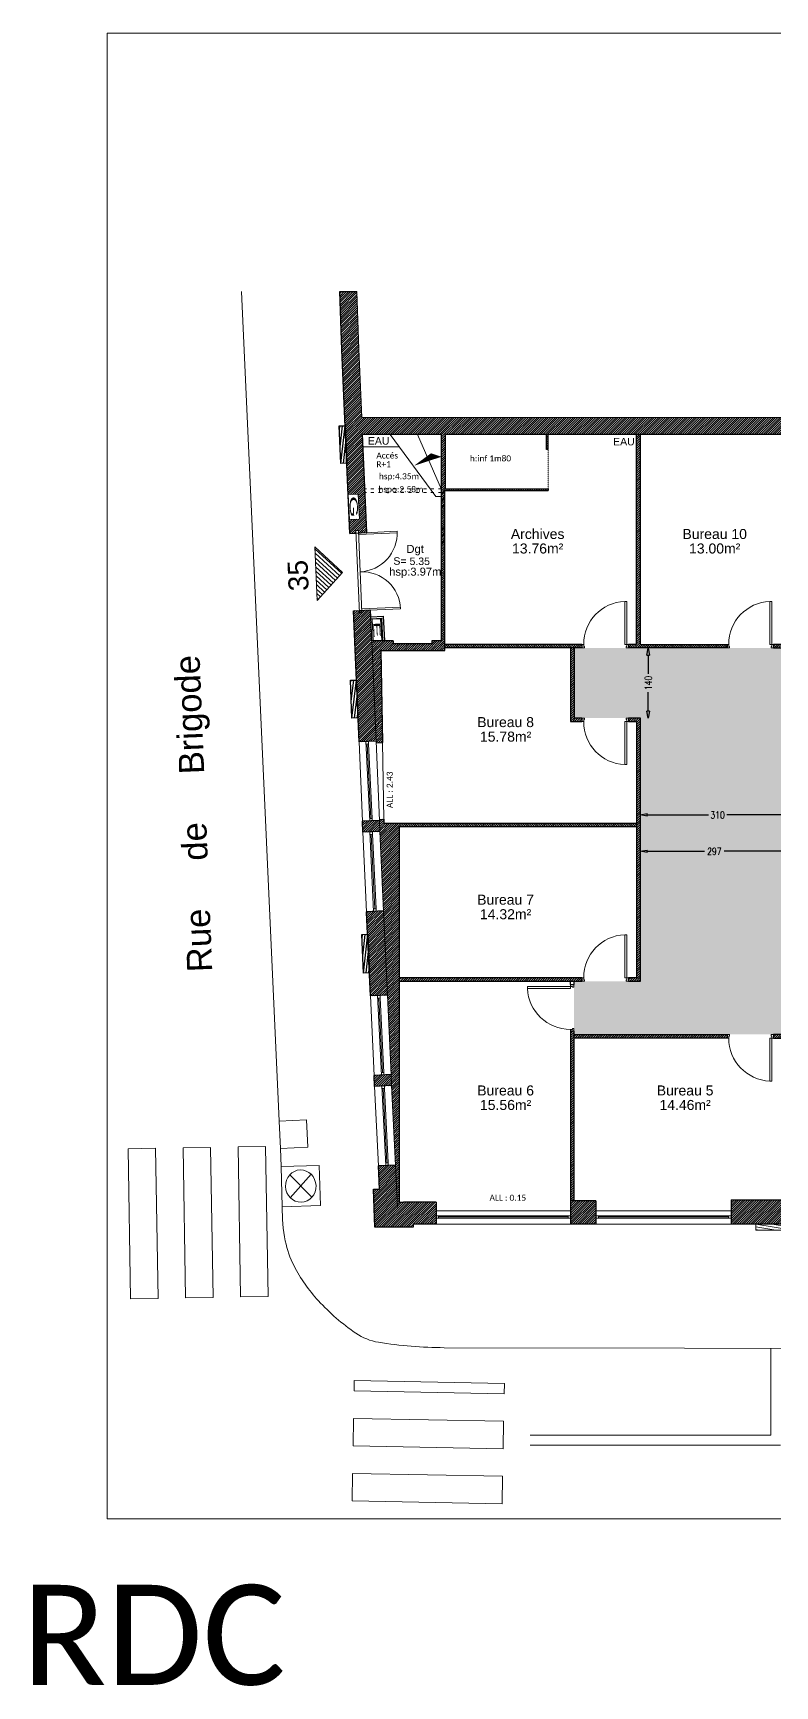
# Model space of a CAD drawing. Header units: millimetres. Extents: x -14819 to 43195, y -10328 to 20814.
# Drawn here: x 5923 to 7406, y -10328 to -7024 of the extents above; entities that cross this region are included whole.
import ezdxf
from ezdxf.enums import TextEntityAlignment as Align

# ---------------------------------------------------------------- set-up
doc = ezdxf.new("R2010")
doc.units = ezdxf.units.MM
doc.header["$PDMODE"] = 3
for name, pattern in [('ACAD_ISO03W100', [30, 12, -18]), ('Chemin', [0.5, 0.3, -0.2]), ('Cotation', [0.2, 0.1, -0.1])]:
    doc.linetypes.add(name, pattern=pattern)
for name, color, linetype, lineweight in [('01 - Gros Oeuvre', 7, 'Continuous', 25), ('05 - Menuiserie', 150, 'Continuous', 5), ('41 - Côtes Intérieures', 71, 'Continuous', 9), ('50 - Signes', 12, 'Continuous', 9), ('59 - TxT', 120, 'Continuous', 0), ('_cadre100', 7, 'Continuous', 15), ('_Texte', 7, 'Continuous', 15), ('BO_bordure', 7, 'Continuous', 13), ('Escalier', 8, 'Continuous', 18), ('Etiq_Affectation', 7, 'Continuous', 0), ('Etiq_Num_appart', 7, 'Continuous', 0), ('Etiq_Surface', 7, 'Continuous', 0), ('Etiq_Typologie', 7, 'Continuous', 0), ('Etiquette', 7, 'Continuous', 13), ('hauteur inf1.8m', 11, 'Continuous', 0), ('MA_assainissement', 30, 'Continuous', 13), ('ME_electricite', 1, 'Continuous', 13), ('Menuiserie_cps', 7, 'Continuous', 15), ('MG_gaz', 40, 'Continuous', 13), ('MR_topo', 7, 'Continuous', 5), ('MSH_signalisation-horizontale', 7, 'Continuous', 9), ('Mur_coupe', 7, 'Continuous', 25), ('Mur_projeté', 8, 'ACAD_ISO03W100', 18), ('Mur_vu', 8, 'Continuous', 18), ('MW_eau', 5, 'Continuous', 13)]:
    doc.layers.add(name, color=color, linetype=linetype, lineweight=lineweight)
doc.layers.add('10 - Hachures', color=7, linetype='Continuous', lineweight=18, true_color=0x646464)
doc.layers.add('90 - Pantone 01', color=7, linetype='Continuous', lineweight=0, true_color=0xefecd6, transparency=0.5)
for name, color, linetype, lineweight, plot in [('_mur_fantome', 2, 'Continuous', 0, False), ('Etiq_Adresse', 7, 'Continuous', 0, False), ('Etiq_Mesure_ou_non', 7, 'Continuous', 0, False), ('Menuiserie_seuil', 8, 'Continuous', 9, False)]:
    doc.layers.add(name, color=color, linetype=linetype, lineweight=lineweight, plot=plot)
doc.styles.add('Arial 1.0', font='arial.ttf', dxfattribs={"width": 0.99, "height": 0.2})
doc.styles.add('CR_Cot', font='simplex.shx', dxfattribs={"width": 0.8})
doc.styles.add('Legend', font='calibri.ttf')
doc.styles.add('NUV', font='arial.ttf')
doc.styles.get("Standard").update_dxf_attribs({"font": 'arial.ttf'})
doc.styles.add('Stylbloc-bdu', font='sanss___.ttf')
doc.dimstyles.get("Standard").update_dxf_attribs({"dimtxt": 14, "dimasz": 14, "dimexe": 0.18, "dimexo": 0.0625, "dimgap": 5, "dimtad": 0, "dimtoh": 1, "dimdec": 0, "dimzin": 0, "dimdsep": 46, "dimtxsty": 'CR_Cot', "dimblk": 'CLOSEDBLANK', "dimcen": 0, "dimse1": 1, "dimse2": 1, "dimadec": 0, "dimazin": 0, "dimtfac": 1, "dimtdec": 0, "dimtofl": 0, "dimtmove": 0, "dimatfit": 3, "dimfxl": 1, "dimtolj": 1, "dimtzin": 0, "dimarcsym": 0})
pattern_1 = [(45, (0, -10000), (-2.245064, 2.245064), [])]

# ---------------------------------------------------------------- blocks, each defined once
blk = doc.blocks.new('Hv8')
for p, q in [((-0.5, 0.398), (-0.398, 0.5)), ((-0.5, -0.051), (0.051, 0.5)), ((-0.5, -0.5), (0.5, 0.5)), ((-0.051, -0.5), (0.5, 0.051)), ((0.398, -0.5), (0.5, -0.398))]:
    blk.add_line(p, q)
blk.add_lwpolyline([(-0.5, -0.5), (0.5, -0.5), (0.5, 0.5), (-0.5, 0.5)], close=True)
blk = doc.blocks.new('Ha9')
blk.add_lwpolyline([(-0.5, 0.5), (-0.5, -0.5), (0.5, -0.5), (0.5, 0.5)], close=True)
at = {"flags": 128}
for points in [[(-0.283, 0.283), (0.283, -0.283)], [(0.283, 0.283), (-0.283, -0.283)]]:
    blk.add_lwpolyline(points, dxfattribs=at)
blk.add_circle((0, 0), 0.4)
blk = doc.blocks.new('Ha5')
blk.add_lwpolyline([(-0.5, -0.5), (0.5, -0.5), (0.5, 0.5), (-0.5, 0.5)], close=True)
blk = doc.blocks.new('Fenetre_269')
blk.add_lwpolyline([(0.05, 0.05), (0.05, 0), (0, 0), (0, 0.05), (2.69, 0.05), (2.69, 0), (2.64, 0), (2.64, 0.05), (2.64, 0.025), (0.05, 0.025), (0.05, 0), (2.64, 0)])
blk = doc.blocks.new('Fenetre_159')
blk.add_lwpolyline([(0.05, 0.05), (0.05, 0), (0, 0), (0, 0.05), (1.59, 0.05), (1.59, 0), (1.54, 0), (1.54, 0.05), (1.54, 0.025), (0.05, 0.025), (0.05, 0), (1.54, 0)])
blk = doc.blocks.new('Porte_Double_155')
at = {"layer": 'Menuiserie_cps', "color": 1, "lineweight": 9}
for points in [[(0, 0), (0, 0.775), (0.03, 0.775), (0.03, 0)], [(1.55, 0), (1.55, 0.775), (1.52, 0.775), (1.52, 0)]]:
    blk.add_lwpolyline(points, close=True, dxfattribs=at)
at = {"layer": 'Menuiserie_cps', "lineweight": 9}
for centre, start, end in [((0, 0), 0, 90), ((1.55, 0), 90, 180)]:
    blk.add_arc(centre, 0.775, start, end, dxfattribs=at)
at = {"layer": 'Menuiserie_seuil'}
blk.add_lwpolyline([(-0.05, 0), (1.6, 0), (1.6, -0.05), (-0.05, -0.05)], close=True, dxfattribs=at)
blk = doc.blocks.new('Hg4')
blk.add_lwpolyline([(-0.5, -0.5), (0.5, -0.5), (0.5, 0.5), (-0.5, 0.5)], close=True)
at = {"style": 'Stylbloc-bdu'}
blk.add_text('G', height=0.8, dxfattribs=at).set_placement((0, 0), align=Align.MIDDLE_CENTER)
blk = doc.blocks.new('He4')
blk.add_lwpolyline([(-0.5, -0.5), (0.5, -0.5), (0.5, 0.5), (-0.5, 0.5)], close=True)
at = {"style": 'Stylbloc-bdu'}
blk.add_text('E', height=0.8, dxfattribs=at).set_placement((0, 0), align=Align.MIDDLE_CENTER)
blk = doc.blocks.new('Etiquette_Copro')
at = {"layer": 'Etiq_Adresse'}
blk.add_attdef('ADRESSE', text='', height=0.16, rotation=0.0292, dxfattribs=at).set_placement((0.047, -0.725), align=Align.CENTER)
at = {"layer": 'Etiq_Affectation'}
blk.add_attdef('AFFECTATION', text='', height=0.16, rotation=0.0292, dxfattribs=at).set_placement((0.044, -0.07), align=Align.CENTER)
at = {"layer": 'Etiq_Mesure_ou_non'}
blk.add_attdef('MESURE', text='', height=0.16, rotation=0.0292, dxfattribs=at).set_placement((0.043, 0.616), align=Align.CENTER)
at = {"layer": 'Etiq_Num_appart'}
blk.add_attdef('NUMERO_APPARTEMENT', text='', height=0.16, rotation=0.0292, dxfattribs=at).set_placement((0.047, -0.525), align=Align.CENTER)
at = {"layer": 'Etiq_Surface'}
blk.add_text('S=', height=0.15, rotation=0.0292, dxfattribs=at).set_placement((-0.391, -0.307))
blk.add_attdef('SURFACE', text='', height=0.15, rotation=0.0292, dxfattribs=at).set_placement((-0.068, -0.358), align=Align.BOTTOM_LEFT)
at = {"layer": 'Etiq_Typologie'}
blk.add_attdef('TYPOLOGIE', text='', height=0.16, rotation=0.0292, dxfattribs=at).set_placement((0.047, -0.925), align=Align.CENTER)
blk = doc.blocks.new('A$C3ab45c8f')
at = {"layer": '05 - Menuiserie', "linetype": 'Continuous'}
for points in [[(38.8, 7), (43, 7), (43, 93), (38.8, 93), (38.8, 7)], [(-46.5, 0), (-41.5, 0), (-41.5, 3), (-43, 3), (-43, 7), (-46.5, 7), (-46.5, 0)], [(46.5, 0), (41.5, 0), (41.5, 3), (43, 3), (43, 7), (46.5, 7), (46.5, 0)]]:
    blk.add_lwpolyline(points, dxfattribs=at)
at = {"layer": '50 - Signes', "color": 64, "linetype": 'Continuous'}
blk.add_arc((42.7, 7.4), 85.7, 92.5887, 180.254, dxfattribs=at)
blk = doc.blocks.new('_ClosedBlank')
at = {"color": 0, "linetype": 'ByBlock', "lineweight": -2}
for p, q in [((-1, 0.17), (0, 0)), ((-1, 0.17), (-1, -0.17)), ((0, 0), (-1, -0.17))]:
    blk.add_line(p, q, dxfattribs=at)
blk = doc.blocks.new('*D497')
at = {"layer": '41 - Côtes Intérieures', "color": 0, "lineweight": -2, "transparency": 16777216}
for p, q in [((7152.5, -8267.6), (7152.5, -8305.2)), ((7152.5, -8379.5), (7152.5, -8341.9))]:
    blk.add_line(p, q, dxfattribs=at)
at = {"layer": 'Defpoints', "color": 0, "transparency": 16777216}
for p in [(7167.9, -8253.6), (7136.4, -8393.5), (7152.5, -8393.5)]:
    blk.add_point(p, dxfattribs=at)
at = {"layer": '41 - Côtes Intérieures', "color": 0, "lineweight": -2, "transparency": 16777216, "xscale": 14, "yscale": 14, "zscale": 14}
for p, rotation in [((7152.5, -8253.6), 90), ((7152.5, -8393.5), 270)]:
    blk.add_blockref('_ClosedBlank', p, dxfattribs=dict(at, rotation=rotation))
at = {"layer": '41 - Côtes Intérieures', "color": 0, "transparency": 16777216, "insert": (7152.5, -8323.5), "char_height": 14, "attachment_point": 5, "rotation": 90, "style": 'CR_Cot'}
blk.add_mtext('\\A1;140', dxfattribs=at)
blk = doc.blocks.new('*D500')
at = {"layer": '41 - Côtes Intérieures', "color": 0, "lineweight": -2, "transparency": 16777216}
for p, q in [((7150.4, -8659.9), (7265.3, -8659.9)), ((7419.1, -8659.9), (7304.1, -8659.9))]:
    blk.add_line(p, q, dxfattribs=at)
at = {"layer": 'Defpoints', "color": 0, "transparency": 16777216}
for p in [(7136.4, -8646.3), (7433.1, -8646.3), (7136.4, -8659.9)]:
    blk.add_point(p, dxfattribs=at)
at = {"layer": '41 - Côtes Intérieures', "color": 0, "lineweight": -2, "transparency": 16777216, "xscale": 14, "yscale": 14, "zscale": 14, "rotation": 180}
blk.add_blockref('_ClosedBlank', (7136.4, -8659.9), dxfattribs=at)
at = {"layer": '41 - Côtes Intérieures', "color": 0, "lineweight": -2, "transparency": 16777216, "xscale": 14, "yscale": 14, "zscale": 14}
blk.add_blockref('_ClosedBlank', (7433.1, -8659.9), dxfattribs=at)
at = {"layer": '41 - Côtes Intérieures', "color": 0, "transparency": 16777216, "insert": (7284.7, -8659.9), "char_height": 14, "attachment_point": 5, "style": 'CR_Cot'}
blk.add_mtext('\\A1;297', dxfattribs=at)
blk = doc.blocks.new('*D501')
at = {"layer": '41 - Côtes Intérieures', "color": 0, "lineweight": -2, "transparency": 16777216}
for p, q in [((7150.4, -8587.1), (7272.9, -8587.1)), ((7432.1, -8587.1), (7309.6, -8587.1))]:
    blk.add_line(p, q, dxfattribs=at)
at = {"layer": 'Defpoints', "color": 0, "transparency": 16777216}
for p in [(7136.4, -8587.1), (7136.4, -8599.5), (7446.1, -8599.5)]:
    blk.add_point(p, dxfattribs=at)
at = {"layer": '41 - Côtes Intérieures', "color": 0, "lineweight": -2, "transparency": 16777216, "xscale": 14, "yscale": 14, "zscale": 14, "rotation": 180}
blk.add_blockref('_ClosedBlank', (7136.4, -8587.1), dxfattribs=at)
at = {"layer": '41 - Côtes Intérieures', "color": 0, "lineweight": -2, "transparency": 16777216, "xscale": 14, "yscale": 14, "zscale": 14}
blk.add_blockref('_ClosedBlank', (7446.1, -8587.1), dxfattribs=at)
at = {"layer": '41 - Côtes Intérieures', "color": 0, "transparency": 16777216, "insert": (7291.2, -8587.1), "char_height": 14, "attachment_point": 5, "style": 'CR_Cot'}
blk.add_mtext('\\A1;310', dxfattribs=at)
blk = doc.blocks.new('A$C1CFF74B6')
at = {"layer": '50 - Signes', "linetype": 'Continuous', "transparency": 33554687}
h = blk.add_hatch(dxfattribs=at)
h.set_pattern_fill('ANSI31', color=256)
h.set_pattern_definition([(45, (-8269.608, -2297.6024), (-2.245064, 2.245064), [])])
h.paths.add_polyline_path([(26.75, 26.75), (0, 0), (53.5, 0)])
at = {"layer": '50 - Signes', "linetype": 'Continuous'}
for points in [[(53.5, 0), (26.75, 26.75), (0, 0)], [(0, 0), (53.5, 0)]]:
    blk.add_lwpolyline(points, dxfattribs=at)

msp = doc.modelspace()

# ---------------------------------------------------------------- hatches: boundary and pattern name
at = {"layer": '10 - Hachures', "lineweight": 18}
h = msp.add_hatch(dxfattribs=at)
h.set_pattern_fill('ANSI31', color=256)
h.set_pattern_definition(pattern_1)
h.paths.add_polyline_path([(9250.44, -7792.48), (6580.31, -7792.48), (6574.3, -7656.41), (6570.47, -7541.02), (6536.46, -7541.02), (6540.32, -7657.72), (6553.09, -7946.89), (6573.07, -7945.99), (6575.32, -7995.94), (6555.3, -7996.84), (6556.52, -8024.48), (6568.51, -8023.95), (6568.29, -8018.96), (6573.28, -8018.74), (6573.5, -8023.73), (6590.48, -8022.98), (6581.81, -7826.48), (6739.44, -7826.48), (6739.44, -8045.48), (6739.44, -8239.48), (6719.99, -8239.48), (6719.99, -8245.48), (6642.99, -8245.48), (6642.99, -8239.48), (6599.99, -8239.48), (6608.64, -8439.63), (6608.8, -8443.33), (6621.24, -8442.79), (6621.24, -8442.79), (6618.09, -8258.48), (6746.44, -8258.48), (6746.44, -8045.48), (6746.44, -7938.48), (6952.44, -7938.48), (6952.44, -7935.48), (6747.44, -7935.48), (6747.44, -7826.48), (6949.44, -7826.48), (6949.44, -7856.48), (6952.44, -7856.48), (6952.44, -7826.48), (7446.09, -7826.48), (7446.09, -7896.23), (7483.09, -7896.23), (7483.09, -7826.48), (7678.44, -7826.48), (7678.44, -7896.23), (7705.44, -7896.23), (7705.44, -7826.48), (8681.44, -7826.48), (8681.44, -8452.48), (8705.44, -8452.48), (8705.44, -8377.48), (8735.46, -8377.48), (8735.46, -8362.48), (8730.46, -8362.48), (8730.46, -8357.48), (8705.44, -8357.48), (8705.44, -7826.48), (8903.46, -7826.48), (8903.46, -7831.48), (8953.46, -7831.48), (8953.46, -7826.48), (8967.44, -7826.48), (9230.44, -7826.48), (9230.44, -8357.48), (8978.44, -8357.48), (8873.46, -8357.48), (8873.46, -8362.48), (8868.46, -8362.48), (8868.46, -8377.48), (9230.44, -8377.48), (9230.44, -8904.37), (9250.44, -8904.42), (9250.44, -8850.42), (9556.46, -8850.42), (9556.46, -9285.42), (9667.46, -9285.42), (9667.46, -9371.52), (9543.96, -9371.52), (9543.96, -9405.34), (10129.83, -9404.79), (10129.83, -9371.52), (9687.46, -9371.52), (9687.46, -9265.42), (9576.46, -9265.42), (9576.46, -8830.42), (9250.44, -8830.42), (9250.44, -7826.48)])
h = msp.add_hatch(dxfattribs=at)
h.set_pattern_fill('ANSI31', color=256)
h.set_pattern_definition(pattern_1)
h.paths.add_polyline_path([(7020.22, -8912.7), (6655.09, -8912.7), (6655.09, -8919.9), (7020.22, -8919.9)])
h.paths.add_polyline_path([(7136.36, -8393.48), (7129.16, -8393.48), (7113.22, -8393.48), (7113.22, -8400.68), (7129.16, -8400.68), (7129.16, -8912.7), (7113.22, -8912.7), (7113.22, -8919.9), (7136.38, -8919.9)])
h.paths.add_polyline_path([(7448.08, -8456.78), (7448.04, -8412.18), (7424.04, -8412.2), (7424.08, -8456.8)], flags=9)
h.paths.add_polyline_path([(7564.88, -8340.32), (7564.88, -8306.66), (7543.88, -8306.66), (7543.88, -8340.32)], flags=9)
h.paths.add_polyline_path([(7564.88, -8912.34), (7564.88, -8878.68), (7543.88, -8878.68), (7543.88, -8912.34)], flags=9)
h.paths.add_polyline_path([(7428.14, -8912.4), (7428.14, -8878.74), (7407.14, -8878.74), (7407.14, -8912.4)], flags=9)
h.paths.add_polyline_path([(7162.99, -8340.37), (7162.99, -8306.71), (7141.99, -8306.71), (7141.99, -8340.37)], flags=9)
h.paths.add_polyline_path([(8378.59, -8297.94), (8378.59, -8262.14), (8357.59, -8262.14), (8357.59, -8297.94)], flags=9)
h.paths.add_polyline_path([(7266.83, -8670.36), (7302.63, -8670.36), (7302.63, -8649.36), (7266.83, -8649.36)], flags=9)
h.paths.add_polyline_path([(7274.4, -8597.64), (7308.06, -8597.64), (7308.06, -8576.64), (7274.4, -8576.64)], flags=9)
h.paths.add_polyline_path([(9220.96, -8545.71), (9231.34, -8545.71), (9231.34, -8533.71), (9220.96, -8533.71)], flags=9)
h.paths.add_polyline_path([(9220.92, -8573.84), (9231.4, -8573.84), (9231.4, -8561.55), (9220.92, -8561.55)], flags=9)
h.paths.add_polyline_path([(9220.98, -8601.81), (9231.4, -8601.81), (9231.4, -8589.69), (9220.98, -8589.69)], flags=9)
h.paths.add_polyline_path([(9220.99, -8629.72), (9231.39, -8629.72), (9231.39, -8617.66), (9220.99, -8617.66)], flags=9)
h.paths.add_polyline_path([(9220.93, -8657.84), (9231.42, -8657.84), (9231.42, -8645.54), (9220.93, -8645.54)], flags=9)
h.paths.add_polyline_path([(9220.98, -8685.69), (9231.4, -8685.69), (9231.4, -8673.57), (9220.98, -8673.57)], flags=9)
h.paths.add_polyline_path([(9220.99, -8713.68), (9231.39, -8713.68), (9231.39, -8701.65), (9220.99, -8701.65)], flags=9)
h.paths.add_polyline_path([(9350.87, -9182.46), (9463.58, -9182.46), (9463.58, -9151.83), (9350.87, -9151.83)], flags=9)
h.paths.add_polyline_path([(9360.96, -9153.45), (9453.49, -9153.45), (9453.49, -9122.8), (9360.96, -9122.8)], flags=9)
h.paths.add_polyline_path([(6875.28, -8070.09), (6987.99, -8070.09), (6987.99, -8039.44), (6875.28, -8039.44)], flags=9)
h.paths.add_polyline_path([(6872.97, -8041.04), (6990.31, -8041.04), (6990.31, -8010.55), (6872.97, -8010.55)], flags=9)
h.paths.add_polyline_path([(8790.98, -8965.54), (8887.98, -8965.54), (8887.98, -8935.42), (8790.98, -8935.42)], flags=9)
h.paths.add_polyline_path([(8782.5, -8943.9), (8896.46, -8943.9), (8896.46, -8904.91), (8782.5, -8904.91)], flags=9)
h.paths.add_polyline_path([(9356.4, -9541.86), (9469.64, -9541.86), (9469.64, -9459.43), (9356.4, -9459.43)], flags=9)
h.paths.add_polyline_path([(7532.18, -8099.4), (7629.35, -8099.4), (7629.35, -8068.76), (7532.18, -8068.76)], flags=9)
h.paths.add_polyline_path([(7542.92, -8070.36), (7616.77, -8070.36), (7616.77, -8039.87), (7542.92, -8039.87)], flags=9)
h.paths.add_polyline_path([(8913.05, -8099.41), (9025.77, -8099.41), (9025.77, -8068.76), (8913.05, -8068.76)], flags=9)
h.paths.add_polyline_path([(8874.59, -8070.46), (9064.23, -8070.46), (9064.23, -8039.44), (8874.59, -8039.44)], flags=9)
h.paths.add_polyline_path([(9037.45, -9182.48), (9150.16, -9182.48), (9150.16, -9151.83), (9037.45, -9151.83)], flags=9)
h.paths.add_polyline_path([(9043.67, -9153.43), (9143.94, -9153.43), (9143.94, -9122.93), (9043.67, -9122.93)], flags=9)
h.paths.add_polyline_path([(8354.43, -8099.4), (8467.14, -8099.4), (8467.14, -8068.76), (8354.43, -8068.76)], flags=9)
h.paths.add_polyline_path([(8343.49, -8070.46), (8478.07, -8070.46), (8478.07, -8039.44), (8343.49, -8039.44)], flags=9)
h.paths.add_polyline_path([(7229.06, -8070.09), (7341.78, -8070.09), (7341.78, -8039.44), (7229.06, -8039.44)], flags=9)
h.paths.add_polyline_path([(7215.84, -8041.07), (7354.99, -8041.07), (7354.99, -8010.44), (7215.84, -8010.44)], flags=9)
h.paths.add_polyline_path([(7864.34, -8070.09), (7977.06, -8070.09), (7977.06, -8039.44), (7864.34, -8039.44)], flags=9)
h.paths.add_polyline_path([(7851.13, -8041.06), (7990.27, -8041.06), (7990.27, -8010.44), (7851.13, -8010.44)], flags=9)
h.paths.add_polyline_path([(6811.25, -9182.46), (6923.95, -9182.46), (6923.95, -9151.83), (6811.25, -9151.83)], flags=9)
h.paths.add_polyline_path([(6805.8, -9153.46), (6929.4, -9153.46), (6929.4, -9122.83), (6805.8, -9122.83)], flags=9)
h.paths.add_polyline_path([(7169.91, -9182.46), (7282.61, -9182.46), (7282.61, -9151.83), (7169.91, -9151.83)], flags=9)
h.paths.add_polyline_path([(7164.48, -9153.44), (7288.04, -9153.44), (7288.04, -9122.93), (7164.48, -9122.93)], flags=9)
h.paths.add_polyline_path([(6811.15, -8801.15), (6923.86, -8801.15), (6923.86, -8770.49), (6811.15, -8770.49)], flags=9)
h.paths.add_polyline_path([(6805.73, -8772.09), (6929.29, -8772.09), (6929.29, -8741.6), (6805.73, -8741.6)], flags=9)
h.paths.add_polyline_path([(6811.25, -8446.13), (6923.95, -8446.13), (6923.95, -8415.49), (6811.25, -8415.49)], flags=9)
h.paths.add_polyline_path([(6805.8, -8417.13), (6929.4, -8417.13), (6929.4, -8386.49), (6805.8, -8386.49)], flags=9)
h.paths.add_polyline_path([(7559.13, -8635.41), (7671.84, -8635.41), (7671.84, -8604.75), (7559.13, -8604.75)], flags=9)
h.paths.add_polyline_path([(7545.92, -8606.37), (7685.06, -8606.37), (7685.06, -8575.76), (7545.92, -8575.76)], flags=9)
h.paths.add_polyline_path([(7891.06, -8635.41), (8003.77, -8635.41), (8003.77, -8604.75), (7891.06, -8604.75)], flags=9)
h.paths.add_polyline_path([(7877.84, -8606.41), (8016.99, -8606.41), (8016.99, -8575.75), (7877.84, -8575.75)], flags=9)
h.paths.add_polyline_path([(8228.48, -8635.41), (8341.19, -8635.41), (8341.19, -8604.75), (8228.48, -8604.75)], flags=9)
h.paths.add_polyline_path([(8223.03, -8606.39), (8346.64, -8606.39), (8346.64, -8575.76), (8223.03, -8575.76)], flags=9)
h.paths.add_polyline_path([(7605.49, -9182.48), (7718.2, -9182.48), (7718.2, -9151.83), (7605.49, -9151.83)], flags=9)
h.paths.add_polyline_path([(7600.06, -9153.43), (7723.62, -9153.43), (7723.62, -9122.93), (7600.06, -9122.93)], flags=9)
h.paths.add_polyline_path([(7953.49, -9182.48), (8066.21, -9182.48), (8066.21, -9151.83), (7953.49, -9151.83)], flags=9)
h.paths.add_polyline_path([(7948.04, -9153.48), (8071.66, -9153.48), (8071.66, -9122.83), (7948.04, -9122.83)], flags=9)
h.paths.add_polyline_path([(8335.41, -9182.48), (8448.13, -9182.48), (8448.13, -9151.83), (8335.41, -9151.83)], flags=9)
h.paths.add_polyline_path([(8329.97, -9153.45), (8453.57, -9153.45), (8453.57, -9122.83), (8329.97, -9122.83)], flags=9)
h.paths.add_polyline_path([(8678.05, -9182.48), (8790.77, -9182.48), (8790.77, -9151.83), (8678.05, -9151.83)], flags=9)
h.paths.add_polyline_path([(8672.61, -9153.45), (8796.21, -9153.45), (8796.21, -9122.83), (8672.61, -9122.83)], flags=9)
h.paths.add_polyline_path([(6606.27, -7895.15), (6641.57, -7895.15), (6641.57, -7877.02), (6606.27, -7877.02)], flags=9)
h.paths.add_polyline_path([(6606.01, -7878.19), (6656.3, -7878.19), (6656.3, -7858.52), (6606.01, -7858.52)], flags=9)
h.paths.add_polyline_path([(6610.41, -7923.73), (6699.46, -7923.73), (6699.46, -7899.41), (6610.41, -7899.41)], flags=9)
h.paths.add_polyline_path([(6609.43, -7949.69), (6708.44, -7949.69), (6708.44, -7925.36), (6609.43, -7925.36)], flags=9)
h.paths.add_polyline_path([(6588.52, -7851.06), (6639.24, -7851.06), (6639.24, -7828.17), (6588.52, -7828.17)], flags=9)
h.paths.add_polyline_path([(9097.49, -8435.55), (9208.82, -8435.55), (9208.82, -8415.87), (9097.49, -8415.87)], flags=9)
h.paths.add_polyline_path([(9096.7, -8418.03), (9186.34, -8418.03), (9186.34, -8393.56), (9096.7, -8393.56)], flags=9)
h.paths.add_polyline_path([(9131.42, -8466.81), (9195.29, -8466.81), (9195.29, -8447.26), (9131.42, -8447.26)], flags=9)
h.paths.add_polyline_path([(6645.13, -8576.64), (6645.13, -8496.54), (6626.69, -8496.54), (6626.69, -8576.64)], flags=9)
h.paths.add_polyline_path([(6832.38, -9361.8), (6912.49, -9361.8), (6912.49, -9343.36), (6832.38, -9343.36)], flags=9)
h.paths.add_polyline_path([(7078.63, -7852.56), (7129.34, -7852.56), (7129.34, -7829.67), (7078.63, -7829.67)], flags=9)
h.paths.add_polyline_path([(6792.97, -7883.98), (6882.67, -7883.98), (6882.67, -7864.33), (6792.97, -7864.33)], flags=9)
h.paths.add_polyline_path([(7610.05, -8205.98), (7680.77, -8205.98), (7680.77, -8185.5), (7610.05, -8185.5)], flags=9)
h.paths.add_polyline_path([(8724.16, -9027.48), (8813.21, -9027.48), (8813.21, -9003.15), (8724.16, -9003.15)], flags=9)
h.paths.add_polyline_path([(8313.78, -7865.31), (8384.49, -7865.31), (8384.49, -7844.83), (8313.78, -7844.83)], flags=9)
h.paths.add_polyline_path([(8985.31, -8464.8), (9075.01, -8464.8), (9075.01, -8445.15), (8985.31, -8445.15)], flags=9)
h.paths.add_polyline_path([(8925.13, -8807.73), (9014.17, -8807.73), (9014.17, -8783.41), (8925.13, -8783.41)], flags=9)
h.paths.add_polyline_path([(8813.77, -8897.95), (8912.78, -8897.95), (8912.78, -8873.62), (8813.77, -8873.62)], flags=9)
h.paths.add_polyline_path([(9032.79, -8885.44), (9131.8, -8885.44), (9131.8, -8861.11), (9032.79, -8861.11)], flags=9)
h.paths.add_polyline_path([(8969.23, -9023.73), (8969.23, -8924.72), (8944.9, -8924.72), (8944.9, -9023.73)], flags=9)
h.paths.add_polyline_path([(8333.2, -9337.83), (8448.41, -9337.83), (8448.41, -9318.28), (8333.2, -9318.28)], flags=9)
h.paths.add_polyline_path([(7699.93, -9337.83), (7815.14, -9337.83), (7815.14, -9318.28), (7699.93, -9318.28)], flags=9)
h.paths.add_polyline_path([(8449.93, -9384.17), (8530.04, -9384.17), (8530.04, -9365.73), (8449.93, -9365.73)], flags=9)
h.paths.add_polyline_path([(7827.89, -9384.17), (7907.99, -9384.17), (7907.99, -9365.73), (7827.89, -9365.73)], flags=9)
h.paths.add_polyline_path([(7534.31, -9359.72), (7614.42, -9359.72), (7614.42, -9341.28), (7534.31, -9341.28)], flags=9)
h.paths.add_polyline_path([(9163.01, -8154.2), (9233.72, -8154.2), (9233.72, -8133.72), (9163.01, -8133.72)], flags=9)
h.paths.add_polyline_path([(8714.49, -7865.31), (8785.2, -7865.31), (8785.2, -7844.83), (8714.49, -7844.83)], flags=9)
h.paths.add_polyline_path([(6269.85, -8917.34), (6243.14, -8258.63), (6140.19, -8262.81), (6166.9, -8921.51)], flags=9)
h.paths.add_polyline_path([(7787.99, -9808.29), (8493.33, -9808.29), (8493.33, -9705.25), (7787.99, -9705.25)], flags=9)
h = msp.add_hatch(dxfattribs=at)
h.set_pattern_fill('ANSI31', color=256)
h.set_pattern_definition(pattern_1)
h.paths.add_polyline_path([(7004.29, -8253.48), (6997.09, -8253.48), (6997.09, -8400.68), (7020.22, -8400.68), (7020.22, -8393.48), (7004.29, -8393.48)])
h.paths.add_polyline_path([(7020.22, -8246.28), (6746.44, -8246.28), (6746.44, -8253.48), (7020.22, -8253.48)])
h.paths.add_polyline_path([(7310.09, -8246.28), (7136.36, -8246.28), (7136.36, -7826.48), (7129.16, -7826.48), (7129.16, -8246.28), (7113.22, -8246.28), (7113.22, -8253.48), (7310.09, -8253.48)])
h.paths.add_polyline_path([(7446.09, -8246.28), (7403.09, -8246.28), (7403.09, -8253.48), (7446.09, -8253.48)])
at = {"layer": '10 - Hachures'}
h = msp.add_hatch(dxfattribs=at)
h.set_pattern_fill('_USER', color=256, scale=10, angle=45, pattern_type=0)
h.set_pattern_definition([(45, (-24368.971, -17925.721), (-7.0710678, 7.0710678), [])])
h.paths.add_polyline_path([(6746.44, -7938.48), (6739.44, -7938.48), (6739.44, -8045.48), (6746.44, -8045.48)])
at = {"layer": '10 - Hachures', "lineweight": 18}
h = msp.add_hatch(dxfattribs=at)
h.set_pattern_fill('ANSI31', color=256)
h.set_pattern_definition(pattern_1)
h.paths.add_polyline_path([(6599.99, -8239.48), (6597.31, -8177.57), (6597.3, -8177.29), (6563.34, -8179.04), (6574.67, -8441.1), (6608.64, -8439.63)])
h = msp.add_hatch(dxfattribs=at)
h.set_pattern_fill('ANSI31', color=256)
h.set_pattern_definition(pattern_1)
h.paths.add_polyline_path([(6615.5, -8598.51), (6581.53, -8599.98), (6582.48, -8621.96), (6616.45, -8620.49)])
h = msp.add_hatch(dxfattribs=at)
h.set_pattern_fill('ANSI31', color=256)
h.set_pattern_definition(pattern_1)
h.paths.add_polyline_path([(7129.16, -8603.48), (6624.09, -8603.48), (6623.95, -8595.76), (6615.4, -8596.13), (6615.5, -8598.51), (6616.45, -8620.49), (6623.31, -8779.24), (6631.29, -8947.61), (6638.83, -9106.46), (6639.87, -9128.43), (6647.4, -9287.16), (6630.41, -9287.86), (6627.91, -9287.98), (6627.91, -9287.96), (6613.42, -9288.56), (6615.63, -9335.09), (6603.63, -9335.45), (6605.91, -9411.62), (6682.54, -9411.62), (6682.55, -9405.48), (6728.59, -9405.48), (6728.59, -9361.48), (6717.59, -9361.48), (6663.59, -9361.48), (6655.09, -9361.48), (6655.09, -8610.68), (7129.16, -8610.68)])
h = msp.add_hatch(dxfattribs=at)
h.set_pattern_fill('ANSI31', color=256)
h.set_pattern_definition(pattern_1)
h.paths.add_polyline_path([(6623.31, -8779.24), (6589.34, -8780.71), (6589.42, -8782.6), (6597.32, -8949.01), (6631.29, -8947.61)])
h = msp.add_hatch(dxfattribs=at)
h.set_pattern_fill('ANSI31', color=256)
h.set_pattern_definition(pattern_1)
h.paths.add_polyline_path([(7491.44, -8965.51), (7433.09, -8965.51), (7433.09, -9356.48), (7318.09, -9356.48), (7318.09, -9405.48), (7360.99, -9405.48), (7487.77, -9405.48), (7553.44, -9405.48), (7553.44, -9367.48), (7491.44, -9367.48)])
h = msp.add_hatch(dxfattribs=at)
h.set_pattern_fill('ANSI31', color=256)
h.set_pattern_definition(pattern_1)
h.paths.add_polyline_path([(7004.29, -9019.4), (6997.09, -9019.4), (6997.09, -9358.48), (7004.29, -9358.48)])
h = msp.add_hatch(dxfattribs=at)
h.set_pattern_fill('ANSI31', color=256)
h.set_pattern_definition(pattern_1)
h.paths.add_polyline_path([(7310.09, -9025.9), (7004.29, -9025.9), (7004.29, -9033.4), (7310.09, -9033.4)])
h.paths.add_polyline_path([(7433.09, -9025.9), (7403.09, -9025.9), (7403.09, -9033.4), (7433.09, -9033.4)])
h = msp.add_hatch(dxfattribs=at)
h.set_pattern_fill('ANSI31', color=256)
h.set_pattern_definition(pattern_1)
h.paths.add_polyline_path([(6638.83, -9106.46), (6604.85, -9107.86), (6605.9, -9129.84), (6639.87, -9128.43)], flags=17)
h = msp.add_hatch(dxfattribs=at)
h.set_pattern_fill('ANSI31', color=256)
h.set_pattern_definition(pattern_1)
h.paths.add_polyline_path([(7048.09, -9358.48), (6997.09, -9358.48), (6997.09, -9405.48), (7048.09, -9405.48)])
at = {"layer": '90 - Pantone 01', "lineweight": 18}
h = msp.add_hatch(color=256, dxfattribs=at)
h.dxf.hatch_style = 1
h.paths.add_polyline_path([(7004.29, -9025.9), (7433.09, -9025.9), (7433.09, -8599.48), (7446.09, -8599.48), (7446.12, -8393.48), (7446.09, -8253.48), (7004.29, -8253.48), (7004.29, -8393.48), (7136.36, -8393.48), (7136.38, -8919.9), (7004.29, -8919.9)])

# ---------------------------------------------------------------- linework, layer by layer
at = {"layer": '01 - Gros Oeuvre'}
for points in [[(7129.16, -8246.28), (7129.16, -7826.48)], [(7136.36, -7826.48), (7136.36, -8246.28)], [(7020.22, -8246.28), (6746.44, -8246.28)], [(7020.22, -8253.48), (6746.44, -8253.48)], [(6997.09, -8253.48), (6997.09, -8400.68), (7020.22, -8400.68)], [(7004.29, -8253.48), (7004.29, -8393.48), (7020.22, -8393.48)], [(7020.22, -8246.28), (7020.22, -8253.48)], [(7129.16, -8246.28), (7113.22, -8246.28)], [(7136.36, -8246.28), (7310.09, -8246.28), (7310.09, -8253.48), (7113.22, -8253.48)], [(7113.22, -8246.28), (7113.22, -8253.48)], [(7020.22, -8393.48), (7020.22, -8400.68)], [(7113.22, -8393.48), (7113.22, -8400.68)], [(7113.22, -8393.48), (7129.16, -8393.48)], [(7129.16, -8393.48), (7136.36, -8393.48), (7136.38, -8919.9), (7113.22, -8919.9)], [(7113.22, -8400.68), (7129.16, -8400.68)], [(7129.16, -8400.68), (7129.16, -8912.7)], [(6624.09, -8603.48), (7129.16, -8603.48)], [(6655.09, -8610.68), (7129.16, -8610.68)], [(7020.22, -8912.7), (6655.09, -8912.7)], [(7020.22, -8919.9), (6655.09, -8919.9)], [(7020.22, -8912.7), (7020.22, -8919.9)], [(7129.16, -8912.7), (7113.22, -8912.7)], [(7113.22, -8912.7), (7113.22, -8919.9)]]:
    msp.add_lwpolyline(points, dxfattribs=at)
msp.add_lwpolyline([(7403.09, -8253.48), (7446.09, -8253.48), (7446.09, -8246.28), (7403.09, -8246.28)], close=True, dxfattribs=at)
for points, elevation in [([(6997.09, -8926.4), (7004.29, -8926.4), (7004.29, -8919.9)], -5.81), ([(6997.09, -8926.4), (6997.09, -8919.9)], -5.81), ([(7004.29, -9358.48), (7004.29, -9019.4), (6997.09, -9019.4), (6997.09, -9358.48)], -195)]:
    msp.add_lwpolyline(points, dxfattribs=dict(at, elevation=elevation))
at = {"layer": '01 - Gros Oeuvre', "elevation": -195}
for points in [[(7310.09, -9033.4), (7004.29, -9033.4), (7004.29, -9025.9), (7310.09, -9025.9)], [(7403.09, -9033.4), (7433.09, -9033.4), (7433.09, -9025.9), (7403.09, -9025.9)]]:
    msp.add_lwpolyline(points, close=True, dxfattribs=at)
at = {"layer": '05 - Menuiserie'}
msp.add_lwpolyline([(7053.09, -9388.48), (7053.09, -9393.48), (7048.09, -9393.48), (7048.09, -9388.48), (7318.09, -9388.48), (7318.09, -9393.48), (7313.09, -9393.48), (7313.09, -9388.48), (7313.09, -9390.98), (7053.09, -9390.98), (7053.09, -9393.48), (7313.09, -9393.48)], dxfattribs=at)
at = {"layer": '_cadre100', "flags": 128}
msp.add_lwpolyline([(6071.5, -9994.24), (10271.5, -9994.24), (10271.5, -7024.24), (6071.5, -7024.24)], close=True, dxfattribs=at)
at = {"layer": '_mur_fantome', "color": 2, "flags": 128}
msp.add_lwpolyline([(6580.31, -7792.48), (6574.3, -7656.41), (6570.47, -7541.02)], dxfattribs=at)
at = {"layer": '_mur_fantome', "flags": 128}
for points in [[(9250.44, -7792.48), (6580.31, -7792.48)], [(6608.64, -8439.63), (6599.99, -8239.48)], [(6616.45, -8620.49), (6615.5, -8598.51)], [(6631.29, -8947.61), (6623.31, -8779.24)], [(6639.87, -9128.43), (6638.83, -9106.46)], [(6651.39, -9371.48), (6647.4, -9287.16)]]:
    msp.add_lwpolyline(points, dxfattribs=at)
for points, elevation in [([(6608.64, -8439.63), (6615.5, -8598.51)], 11.13), ([(6623.31, -8779.24), (6616.45, -8620.49)], 11.13), ([(6638.83, -9106.46), (6631.29, -8947.61)], -5.54), ([(6639.87, -9128.43), (6647.4, -9287.16)], -5.54)]:
    msp.add_lwpolyline(points, dxfattribs=dict(at, elevation=elevation))
at = {"layer": 'BO_bordure', "flags": 128}
for points in [[(6414.96, -9199.25), (6339.9, -7541.02)], [(6419.07, -9289.89), (6417.45, -9254.2)]]:
    msp.add_lwpolyline(points, dxfattribs=at)
msp.add_lwpolyline([(10129.83, -9657.36), (10106.48, -9657.3), (6744.8, -9652.25, -0.0402847), (6613.58, -9641.46, -0.1099776), (6568.36, -9623.31, -0.0569679), (6493.58, -9558.45, -0.0662323), (6444.74, -9488.59, -0.0707264), (6427.37, -9438.97, -0.0539936), (6421.35, -9370.51)], format="xyb", dxfattribs=at)
at = {"layer": 'Escalier', "flags": 128}
for points in [[(6728.44, -7950.48), (6636.81, -7826.48)], [(6739.44, -7936.48), (6691.69, -7826.48)], [(6739.44, -7950.48), (6728.44, -7950.48)]]:
    msp.add_lwpolyline(points, dxfattribs=at)
msp.add_lwpolyline([(6683.68, -7889.92, 0, 0, 0), (6708.93, -7871.26, 20, 0, 0), (6739.44, -7871.26, 0, 0, 0)], format="xyseb", dxfattribs=at)
at = {"layer": 'hauteur inf1.8m', "linetype": 'Cotation', "ltscale": 4, "flags": 128}
msp.add_lwpolyline([(6952.44, -7856.48), (6952.44, -7935.48)], dxfattribs=at)
at = {"layer": 'MSH_signalisation-horizontale'}
for p, q in [((6388.05, -9250.04), (6333.06, -9250.96)), ((6333.06, -9250.96), (6338.08, -9550.91)), ((6393.07, -9549.99), (6388.05, -9250.04)), ((6168.08, -9253.72), (6113.09, -9254.64)), ((6113.09, -9254.64), (6118.11, -9554.6)), ((6173.1, -9553.68), (6168.08, -9253.72)), ((6278.06, -9251.88), (6223.07, -9252.8)), ((6223.07, -9252.8), (6228.09, -9552.76)), ((6283.09, -9551.83), (6278.06, -9251.88)), ((6118.11, -9554.6), (6173.1, -9553.68)), ((6228.09, -9552.76), (6283.09, -9551.83)), ((6338.08, -9550.91), (6393.07, -9549.99))]:
    msp.add_line(p, q, dxfattribs=at)
at = {"layer": 'MSH_signalisation-horizontale', "flags": 128}
for points in [[(7397.87, -9653.23), (7397.6, -9827.28), (6916.67, -9827.2)], [(7417.07, -9847.29), (6916.67, -9847.2)]]:
    msp.add_lwpolyline(points, dxfattribs=at)
at = {"layer": 'MSH_signalisation-horizontale'}
for points in [[(6864.67, -9744.32), (6865.06, -9723.57), (6565.11, -9718), (6564.73, -9738.75)], [(6862.63, -9854.3), (6863.65, -9799.31), (6563.7, -9793.74), (6562.68, -9848.73)], [(6860.59, -9964.28), (6861.61, -9909.29), (6561.66, -9903.72), (6560.64, -9958.71)]]:
    msp.add_lwpolyline(points, close=True, dxfattribs=at)
at = {"layer": 'Mur_coupe', "flags": 128}
for points in [[(6556.52, -8024.48), (6540.32, -7657.72), (6536.46, -7541.02)], [(6590.48, -8022.98), (6581.81, -7826.48)], [(6739.44, -7826.48), (6581.81, -7826.48)], [(6739.44, -8045.48), (6739.44, -7826.48)], [(6949.44, -7826.48), (6747.44, -7826.48)], [(6747.44, -7935.48), (6747.44, -7826.48)], [(6949.44, -7856.48), (6949.44, -7826.48)], [(6952.44, -7856.48), (6952.44, -7826.48)], [(7446.09, -7826.48), (6952.44, -7826.48)], [(6952.44, -7856.48), (6949.44, -7856.48)], [(6746.44, -8045.48), (6746.44, -7938.48)], [(6739.44, -8239.48), (6739.44, -8045.48)], [(6563.34, -8179.04), (6597.3, -8177.29)], [(6574.67, -8441.1), (6563.34, -8179.04)], [(6599.99, -8239.48), (6597.31, -8177.57), (6597.3, -8177.29)], [(6597.9, -8191.28), (6623.87, -8189.95)], [(6598.11, -8195.27), (6620.05, -8194.15)], [(6619.88, -8190.15), (6619.87, -8190.12)], [(6622.01, -8239.48), (6620.05, -8194.15)], [(6626.01, -8239.48), (6623.87, -8189.95)], [(6624.04, -8193.94), (6624.08, -8193.94)], [(6642.99, -8239.48), (6600.05, -8239.48)], [(6618.09, -8258.48), (6621.29, -8442.79)], [(6642.99, -8239.48), (6642.99, -8245.48)], [(6719.99, -8245.48), (6642.99, -8245.48)], [(6719.99, -8239.48), (6719.99, -8245.48)], [(6739.44, -8239.48), (6719.99, -8239.48)], [(6623.95, -8595.76), (6624.09, -8603.48)], [(6655.09, -8610.68), (6655.09, -9361.48)], [(6597.32, -8949.01), (6589.42, -8782.6), (6589.34, -8780.71)], [(6728.59, -9405.48), (6682.55, -9405.48), (6682.54, -9411.62), (6605.91, -9411.62), (6603.63, -9335.45), (6615.63, -9335.09), (6613.42, -9288.56)], [(7318.09, -9356.48), (7433.09, -9356.48)], [(7048.09, -9405.48), (6997.09, -9405.48)], [(7553.44, -9405.48), (7487.77, -9405.48), (7360.99, -9405.48), (7318.09, -9405.48)]]:
    msp.add_lwpolyline(points, dxfattribs=at)
at = {"layer": 'Mur_coupe', "color": 2, "flags": 128}
msp.add_lwpolyline([(6536.46, -7541.02), (6570.47, -7541.02)], dxfattribs=at)
at = {"layer": 'Mur_coupe', "flags": 128}
for points, elevation in [([(6746.44, -7938.48), (6952.44, -7938.48)], -195), ([(6747.44, -7935.48), (6952.44, -7935.48)], -195), ([(6556.52, -8024.48), (6590.48, -8022.98)], 20.17), ([(6608.64, -8439.63), (6574.67, -8441.1)], 16.7), ([(6608.8, -8443.33), (6621.29, -8442.79)], 16.7), ([(6615.5, -8598.51), (6581.53, -8599.98)], 16.7), ([(6582.48, -8621.96), (6581.53, -8599.98)], 11.13), ([(6616.45, -8620.49), (6582.48, -8621.96)], 16.7), ([(6615.4, -8596.13), (6623.95, -8595.76)], 16.7), ([(6623.31, -8779.24), (6589.34, -8780.71)], 16.7), ([(6631.29, -8947.61), (6597.32, -8949.01)], -11.08), ([(6638.83, -9106.46), (6604.85, -9107.86)], -11.08), ([(6605.9, -9129.84), (6604.85, -9107.86)], -5.54), ([(6639.87, -9128.43), (6605.9, -9129.84)], -11.08), ([(6647.4, -9287.16), (6613.42, -9288.56)], -11.08), ([(6655.09, -9361.48), (6663.59, -9361.48)], -195), ([(6728.59, -9361.48), (6717.59, -9361.48), (6717.59, -9361.48), (6663.59, -9361.48)], -195), ([(6728.59, -9361.48), (6728.59, -9405.48)], -195), ([(6997.09, -9358.48), (6997.09, -9405.48)], -195), ([(7048.09, -9358.48), (6997.09, -9358.48)], -195), ([(7048.09, -9358.48), (7048.09, -9405.48)], -195), ([(7318.09, -9356.48), (7318.09, -9405.48)], -195)]:
    msp.add_lwpolyline(points, dxfattribs=dict(at, elevation=elevation))
at = {"layer": 'Mur_coupe'}
for points in [[(6952.44, -7935.48), (6952.44, -7938.48)], [(6618.09, -8258.48), (6746.44, -8258.48), (6746.44, -8045.48)]]:
    msp.add_lwpolyline(points, dxfattribs=at)
at = {"layer": 'Mur_projeté', "ltscale": 0.5, "flags": 128}
for points in [[(6739.44, -7935.48), (6586.62, -7935.48)], [(6739.44, -7942.48), (6586.93, -7942.48)]]:
    msp.add_lwpolyline(points, dxfattribs=at)
at = {"layer": 'Mur_vu'}
for p, q in [((7318.09, -9378.48, -195), (7048.09, -9378.48, -195)), ((7048.09, -9405.48), (7318.09, -9405.48))]:
    msp.add_line(p, q, dxfattribs=at)
at = {"layer": 'Mur_vu', "flags": 128}
for points in [[(6655.28, -7851.48), (6582.91, -7851.48)], [(6728.59, -9405.48), (6997.09, -9405.48)]]:
    msp.add_lwpolyline(points, dxfattribs=at)
for points, elevation in [([(6581.53, -8599.98), (6574.67, -8441.1)], 11.13), ([(6621.24, -8442.79), (6623.9, -8595.76)], 16.7), ([(6589.34, -8780.71), (6582.48, -8621.96)], 11.13), ([(6604.85, -9107.86), (6597.32, -8949.01)], -5.54), ([(6613.42, -9288.56), (6605.9, -9129.84)], -5.54), ([(6997.09, -9378.48), (6728.59, -9378.48)], -195)]:
    msp.add_lwpolyline(points, dxfattribs=dict(at, elevation=elevation))

# ---------------------------------------------------------------- block references
at = {"layer": '05 - Menuiserie', "xscale": 100, "yscale": 100, "zscale": 100}
for name, p, rotation in [('Porte_Double_155', (6573.5, -8023.73, 20.17), 272.5286245308689), ('Fenetre_159', (6601.01, -8599.13, 16.7), 92.7156123504075), ('Fenetre_159', (6608.82, -8779.86, 16.7), 92.7156123504075), ('Fenetre_159', (6624.34, -9107.04, -11.08), 92.7156123504075), ('Fenetre_159', (6632.91, -9287.74, -11.08), 92.7156123504075)]:
    msp.add_blockref(name, p, dxfattribs=dict(at, rotation=rotation))
at = {"layer": '05 - Menuiserie', "linetype": 'Continuous'}
for p in [(7066.72, -8253.28), (7356.59, -8253.28, -195), (7066.72, -8919.7)]:
    msp.add_blockref('A$C3ab45c8f', p, dxfattribs=at)
at = {"layer": '05 - Menuiserie', "linetype": 'Continuous', "xscale": -1, "rotation": 180}
for p in [(7066.72, -8393.68), (7356.59, -9026.4, -195)]:
    msp.add_blockref('A$C3ab45c8f', p, dxfattribs=at)
at = {"layer": '05 - Menuiserie', "linetype": 'Continuous', "rotation": 89.99999999999999}
msp.add_blockref('A$C3ab45c8f', (7004.09, -8972.9, -97.5), dxfattribs=at)
at = {"layer": '05 - Menuiserie', "xscale": 100, "yscale": 100, "zscale": 100}
msp.add_blockref('Fenetre_269', (6728.59, -9393.48), dxfattribs=at)
at = {"layer": '10 - Hachures', "lineweight": 18, "xscale": 73.17646307171898, "yscale": -12, "zscale": 100, "rotation": 180.0000000000001}
msp.add_blockref('Hv8', (7404, -9411.48), dxfattribs=at)
at = {"layer": '50 - Signes', "linetype": 'Continuous', "xscale": 2, "yscale": 2, "zscale": 2, "rotation": 272.5286245308708}
msp.add_blockref('A$C1CFF74B6', (6486.15, -8051.61, 20.17), dxfattribs=at)
at = {"layer": 'Etiquette'}
ref = msp.add_blockref('Etiquette_Copro', (6682.42, -8056.41), dxfattribs=dict(at, xscale=100, yscale=100, zscale=100))
ref.add_attrib('AFFECTATION', 'Dgt', dxfattribs={"layer": 'Etiq_Affectation', "height": 16, "rotation": 0.02922}).set_placement((6686.79, -8063.46), align=Align.CENTER)
ref.add_attrib('SURFACE', '5.35', dxfattribs={"layer": 'Etiq_Surface', "height": 15, "rotation": 0.02922}).set_placement((6675.59, -8092.2), align=Align.BOTTOM_LEFT)
ref.add_attrib('NUMERO_APPARTEMENT', 'hsp:3.97m', dxfattribs={"layer": 'Etiq_Num_appart', "height": 16, "rotation": 0.02922}).set_placement((6687.08, -8108.93), align=Align.CENTER)
at = {"layer": 'MA_assainissement', "zscale": 100}
for name, p, xscale, yscale, rotation in [('Ha5', (6443.68, -9225.48, -195), 55.00357991351238, 55.00357991351238, 182.5919003278337), ('Ha9', (6458.27, -9329.12, 2048.02), 76.14034837228674, -80.63684045445093, 181.6254176716813)]:
    msp.add_blockref(name, p, dxfattribs=dict(at, xscale=xscale, yscale=yscale, rotation=rotation))
at = {"layer": 'ME_electricite', "xscale": 43.03139278305623, "yscale": 17.21255711322251, "zscale": 43.03139278305623, "rotation": 272.9385581490098}
msp.add_blockref('He4', (6610.35, -8217.18), dxfattribs=at)
at = {"layer": 'MG_gaz', "xscale": 49.99999999999995, "yscale": 20, "zscale": 49.99999999999995, "rotation": 272.5863833129043}
msp.add_blockref('Hg4', (6564.2, -7971.42), dxfattribs=at)
at = {"layer": 'Mur_coupe', "yscale": -12, "zscale": 100}
for p, xscale, rotation in [((6542.68, -7847.03, -195), 75.2987173623861, 92.52862536819458), ((6564.91, -8355.58, -195), 75.6128296959232, 92.38705587020246), ((6587.96, -8864.57, 2059.11), 77.11739477365677, 92.29759674317052)]:
    msp.add_blockref('Hv8', p, dxfattribs=dict(at, xscale=xscale, rotation=rotation))

# ---------------------------------------------------------------- texts
at = {"layer": '50 - Signes', "linetype": 'Continuous', "insert": (6453.09, -8108.7, 20.17), "char_height": 40, "attachment_point": 5, "rotation": 92.52862}
msp.add_mtext_dynamic_manual_height_columns('35', width=111.6464, gutter_width=12.5, heights=[0], dxfattribs=at)
at = {"layer": '59 - TxT', "linetype": 'Continuous'}
for s, p in [('Archives', (6931.64, -8035.63)), ('Bureau 10', (7285.42, -8035.63)), ('13.76m²', (6931.64, -8064.63)), ('13.00m²', (7285.42, -8064.63)), ('Bureau 8', (6867.6, -8411.68)), ('15.78m²', (6867.6, -8440.68)), ('Bureau 7', (6867.51, -8766.69)), ('14.32m²', (6867.51, -8795.69)), ('Bureau 6', (6867.6, -9148.02)), ('Bureau 5', (7226.26, -9148.02)), ('15.56m²', (6867.6, -9177.02)), ('14.46m²', (7226.26, -9177.02))]:
    msp.add_text(s, height=20, dxfattribs=at).set_placement(p, align=Align.CENTER)
at = {"layer": '_cadre100', "style": 'Legend'}
msp.add_text('RDC', height=200, dxfattribs=at).set_placement((5900.91, -10326.32))
at = {"layer": '_Texte', "linetype": 'Chemin', "ltscale": 0.1, "style": 'Legend'}
for s, p in [('Accés', (6609.29, -7874.74)), ('R+1', (6609.29, -7892.07)), ('hspo:2.58m', (6613.48, -7942.28)), ('hsp:4.35m', (6614.47, -7916.32))]:
    msp.add_text(s, height=12, dxfattribs=at).set_placement(p)
at = {"layer": 'hauteur inf1.8m', "linetype": 'Chemin', "ltscale": 0.1, "style": 'Legend'}
msp.add_text('h:inf 1m80', height=12, rotation=360, dxfattribs=at).set_placement((6796.24, -7880.53))
at = {"layer": 'Menuiserie_cps', "linetype": 'Chemin', "ltscale": 0.1, "style": 'Legend'}
msp.add_text('ALL : 2.43', height=12, rotation=90, dxfattribs=at).set_placement((6641.88, -8573.57))
msp.add_text('ALL : 0.15', height=12, dxfattribs=at).set_placement((6835.46, -9358.55))
at = {"layer": 'MR_topo', "insert": (6231.55, -8902.55, 2291.54), "char_height": 50, "attachment_point": 1, "rotation": 92.32235, "style": 'Arial 1.0'}
msp.add_mtext_dynamic_manual_height_columns('Rue     de     Brigode', width=1566.6005, gutter_width=19369.12, heights=[0], dxfattribs=at)
at = {"layer": 'MW_eau', "style": 'NUV'}
for p in [(6592.34, -7846.99), (7082.44, -7848.49)]:
    msp.add_text('EAU', height=15, rotation=360, dxfattribs=at).set_placement(p)

# ---------------------------------------------------------------- dimensions: what is measured, and where the dimension line sits
at = {"layer": '41 - Côtes Intérieures'}
dim = msp.add_linear_dim(base=(7152.49, -8393.48), p1=(7167.93, -8253.6), p2=(7136.36, -8393.48), angle=90, dimstyle='Standard', dxfattribs=at)
dim.commit()
dim.dimension.update_dxf_attribs({"geometry": '*D497', "text_midpoint": (7152.49, -8323.54)})
for base, p1, p2, picture, middle in [((7136.37, -8587.14), (7446.09, -8599.48), (7136.37, -8599.49), '*D501', (7291.23, -8587.14)), ((7136.37, -8659.86), (7433.09, -8646.31), (7136.37, -8646.32), '*D500', (7284.73, -8659.86))]:
    dim = msp.add_linear_dim(base=base, p1=p1, p2=p2, dimstyle='Standard', dxfattribs=at)
    dim.commit()
    dim.dimension.update_dxf_attribs({"geometry": picture, "text_midpoint": middle})

doc.saveas('drawing.dxf')
